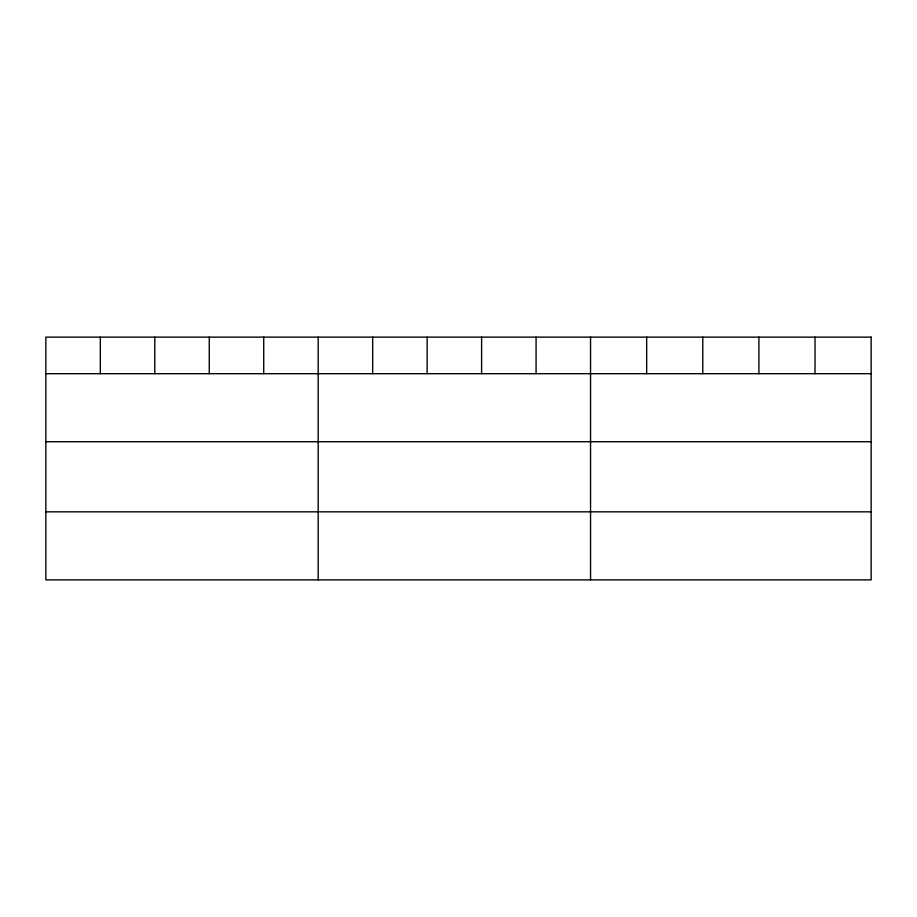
<?xml version="1.0" encoding="UTF-8"?>
<svg xmlns="http://www.w3.org/2000/svg" width="917" height="917" viewBox="0 0 917 917"><rect width="100%" height="100%" fill="white"/><g stroke="black" fill="none" stroke-linecap="round" stroke-linejoin="round"><path stroke-width="1.38" d="M45.85 373.689L871.15 373.689M45.85 441.73L871.15 441.73M45.85 511.835L871.15 511.835M815.03 337.124L815.03 373.689M758.909 337.124L758.909 373.689M702.789 337.124L702.789 373.689M646.668 337.124L646.668 373.689M590.548 337.124L590.548 579.876M536.078 337.124L536.078 373.689M481.608 337.124L481.608 373.689M427.139 337.124L427.139 373.689M372.669 337.124L372.669 373.689M318.199 337.124L318.199 579.876M263.729 337.124L263.729 373.689M209.259 337.124L209.259 373.689M154.79 337.124L154.79 373.689M100.32 337.124L100.32 373.689M871.15 337.124L45.85 337.124L45.85 579.876L871.15 579.876L871.15 337.124"/></g></svg>
